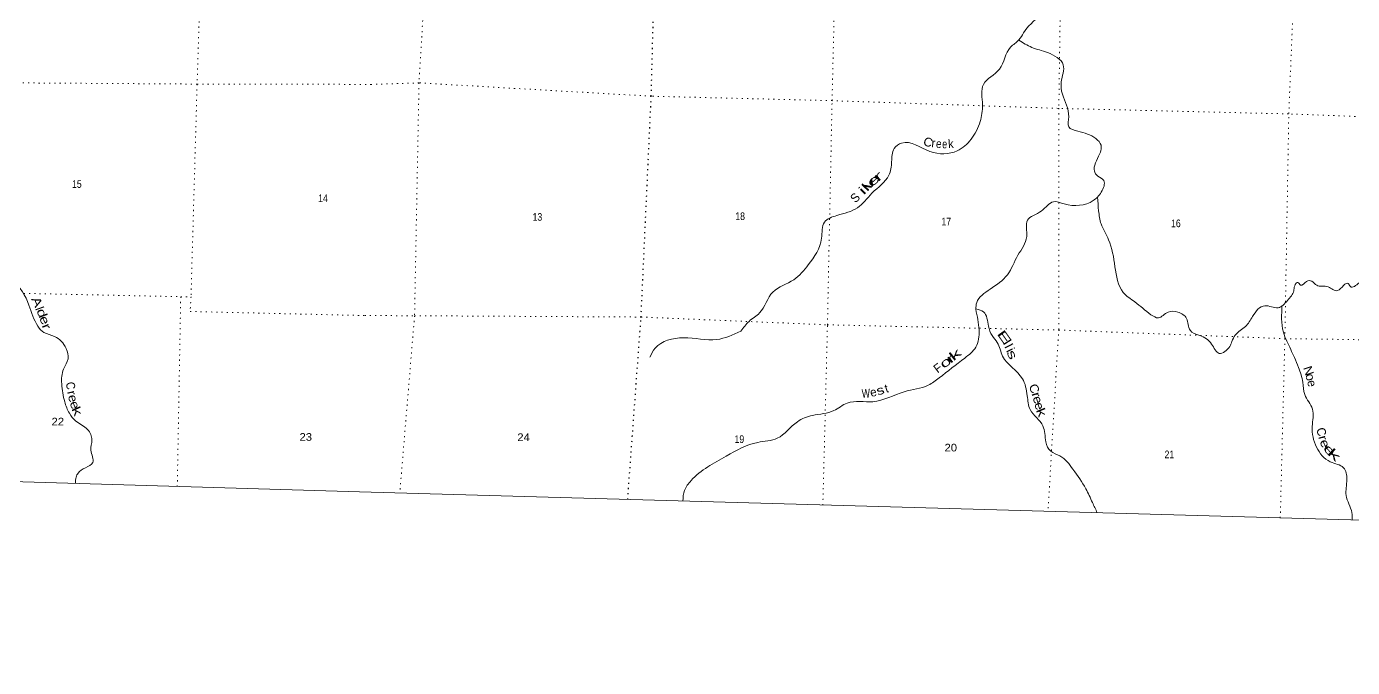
# Model space of a CAD drawing. Header units: feet. Extents: x -757852 to -501257, y -360805 to -170898.
# Drawn here: x -670765 to -640442, y -360805 to -346147 of the extents above; entities that cross this region are included whole.
import ezdxf
from ezdxf.enums import TextEntityAlignment as Align

# ---------------------------------------------------------------- set-up
doc = ezdxf.new("R2010")
doc.units = ezdxf.units.FT
doc.header["$LTSCALE"] = 80
doc.linetypes.add('DOTTED', pattern=[1.5, 0.3, -1.2])
for name, color, linetype, lineweight in [('39', 7, 'Continuous', 13), ('4', 7, 'Continuous', 13), ('41', 7, 'Continuous', 13), ('6', 7, 'DOTTED', 25), ('7', 7, 'DOTTED', 13)]:
    doc.layers.add(name, color=color, linetype=linetype, lineweight=lineweight)

msp = doc.modelspace()

# ---------------------------------------------------------------- linework, layer by layer
at = {"layer": '39'}
for points in [[(-655581.36, -335298.16), (-655083.54, -335506.85), (-654896.32, -335584.48), (-654447.07, -335460.97), (-654274.72, -335560.55), (-654398.24, -335711.74), (-654659.02, -336001.64), (-654562.1, -336195.51), (-654148.43, -336247.89), (-653686.97, -336386.13), (-652575.35, -336887.33), (-652091.74, -336893.51), (-651556.62, -336863.01), (-651298.95, -336874.61), (-651159.25, -336721.89), (-651097.25, -336406.03), (-650926.25, -336218.03), (-650594.18, -336169.49), (-650265.04, -336283.73), (-650074.43, -336777.93), (-650085.59, -337410.97), (-650102.61, -337573.33), (-649944.91, -337624.22), (-649907.73, -337794.21), (-649893.82, -337933.36), (-649508.89, -338135.7), (-649093.88, -338077.53), (-648826.38, -338097.47), (-648839.63, -338267.98), (-648962.23, -338654.45), (-648979.92, -338971.62), (-648856.03, -339140.14), (-648581.87, -339272.87), (-648376.56, -339415.63), (-648354.4, -339681.69), (-648295.81, -339942.8), (-648078.29, -340480.02), (-648104.95, -341026.14), (-648089.75, -341189.45), (-647975.31, -341204.88), (-647550.73, -340964.03), (-647116.92, -340751.59), (-646911.67, -340896.37), (-646940.9, -341261.45), (-647019.14, -341381.8), (-647296.46, -341486.24), (-647347.3, -341699.89), (-647199.6, -341881.17), (-646959.44, -342137.56), (-647036.21, -342475.11), (-647212.03, -342821.81), (-647138.18, -342978.8), (-646929.88, -343155.84), (-646956.61, -343305.85), (-646885.02, -343470.82), (-646822.15, -343856.71), (-647171.37, -343872.58), (-647647.16, -343941.02), (-647641.55, -344087.96), (-647489.09, -344377.96), (-647476.2, -344551.26), (-647535.58, -344847.1), (-647564.26, -345326.8), (-647502.31, -345477.42), (-647442.19, -345688.3), (-647583.35, -345889.23), (-647966.5, -346292.16), (-648070.18, -346453.99), (-648260.6, -346617.28), (-648517.83, -347122.44), (-648881.21, -347471.66), (-648903.41, -347937.48), (-648957.36, -348319.94), (-649165.22, -348726.01), (-649479.59, -348988.2), (-650104.97, -349003.98), (-650752.27, -348812.02), (-650923.39, -348937.68), (-650980.88, -349237.59), (-651044.71, -349547.37), (-651430.12, -349958.27), (-651762.79, -350292.31), (-652233.76, -350467.46), (-652514.62, -350622.06), (-652584.25, -350989.98), (-652886.83, -351594.33), (-653217.74, -351936.47), (-653695.97, -352217.97), (-654000.81, -352697.6), (-654242.49, -352889.54), (-654426.74, -353115.35)], [(-648072.22, -346459.87), (-647776.99, -346623.47), (-647417.76, -346742.61), (-647055.35, -347022.71), (-647103.62, -347417.39), (-647075.79, -347695.68), (-646932.23, -348212.63), (-646929.05, -348439.93), (-646724.54, -348542.46), (-646312.33, -348709.41), (-646191.98, -348861.74), (-646252.09, -349115.33), (-646328.19, -349497.13), (-646265.81, -349567.33), (-646131.85, -349669.79), (-646188.23, -349933.54), (-646373.58, -350129.16), (-647033.02, -350204.26), (-647279.4, -350152.78), (-647558, -350365.75), (-647874.87, -350577.61), (-647892.26, -350951.08), (-648092.62, -351375.47), (-648334.11, -351826.8), (-648729.03, -352152.98), (-649034.73, -352461.67), (-649057.49, -352613.81)], [(-646270.41, -350048.25), (-646247.67, -350364.09), (-646190.17, -350661.35), (-646019.77, -351024.27), (-645873.16, -351639.83), (-645683.47, -352230.52), (-645417.86, -352445.43), (-645049.78, -352737.76), (-644880.6, -352809.09), (-644660.89, -352676.81), (-644435.2, -352679.43), (-644235.93, -352822.02), (-644155.48, -353093.82), (-643935.28, -353210.89), (-643663.14, -353409.91), (-643490.18, -353622.1), (-643249.47, -353462.29), (-643199.8, -353353.16), (-643122.72, -353204.63), (-642888.91, -353006.42), (-642726.7, -352775.94), (-642445.1, -352530.88), (-642144.16, -352577.94), (-641929.46, -352411.34), (-641785.79, -352194.39), (-641764.01, -352074.39), (-641689.12, -351998.18), (-641628.46, -352058.27), (-641490.9, -351975.86), (-641373.84, -351971.26), (-641259.77, -352065.1), (-640996.79, -352100.98), (-640783.67, -352185.67), (-640538.81, -352021.97), (-640490.6, -352093.76), (-640292.43, -352007.1), (-640108.12, -351845.63), (-639738.16, -351611.21), (-639507.58, -351585.83), (-639330.65, -351800.14), (-639222.38, -351885.77), (-638830.32, -351985.77), (-638626.53, -351979.7), (-638621.89, -352158.79), (-638600.47, -352316.25), (-638449.05, -352441.35), (-638110.14, -352632.28), (-637852.59, -352780.61), (-637447.28, -352710.09), (-637103.37, -352802.65), (-636875.6, -352936.02), (-636480.54, -353468.41), (-636217.86, -353447.99), (-635509.18, -353277.83), (-634961.18, -353088.86), (-634615.02, -353107.09), (-634363.32, -353448.27), (-634326.38, -354024.41), (-634334.8, -354235.28), (-634197.91, -354307.67), (-634064.43, -354492.56), (-633938.34, -354721.47), (-633570.07, -355007.76), (-633277.24, -355255.65), (-632894.26, -355787.68), (-632539.18, -356242.49), (-631985.92, -356676.99), (-631719.4, -356861.77), (-631556.47, -356833.94)], [(-672169.69, -351097.66), (-672122.25, -351320.35), (-672040.43, -351536.03), (-671818.89, -351784.12), (-671414.04, -351822.57), (-671082.61, -351961.36), (-670709.73, -352517.76), (-670505.51, -353002.65), (-670367.05, -353141.62), (-670122.63, -353233.52), (-669859.73, -353509.01), (-669814.73, -353745.7), (-669918.4, -353979.89), (-669960.95, -354318.51), (-669891.13, -354728.93), (-669784.61, -354991.62), (-669635.4, -355173.15), (-669369.78, -355360.23), (-669268.74, -355604.66), (-669293.96, -355837.2), (-669250.32, -356118.1), (-669416.75, -356235.74), (-669587.37, -356359.28), (-669632.38, -356450.43), (-669645.39, -356596.44)], [(-649057.49, -352613.81), (-648981.32, -353092.59), (-649055.58, -353480.47), (-649309.04, -353728.37), (-649891.27, -354181.74), (-650142.29, -354349.29), (-650693.15, -354499.97), (-651409.58, -354726.2), (-651995.11, -354757.23), (-652302.77, -354931.15), (-652789.85, -355039.47), (-653136.93, -355184.08), (-653595.94, -355562.66), (-654042.26, -355656.1), (-654761.38, -355970.72), (-655568.56, -356530.07), (-655718.51, -356754.88), (-655754.66, -356998.51)], [(-649054.26, -352606.46), (-648879.83, -352671.32), (-648766.73, -352996.36), (-648682.69, -353215.98), (-648564.53, -353374.28), (-648442.95, -353685.49), (-647990.95, -354201.46), (-647879.74, -354588.77), (-647810.83, -354908.49), (-647521.72, -355278.91), (-647452.27, -355646.9), (-647343.75, -355857.2), (-647131.36, -355965.99), (-646834.26, -356272.31), (-646539.41, -356719.31), (-646389.63, -357031.35), (-646279.08, -357266.2)], [(-642054.93, -352525.54), (-642021.97, -353134.47), (-641943.66, -353343.88), (-641769.47, -353714.94), (-641679.69, -353944.79), (-641577.09, -354283.59), (-641533.14, -354562.36), (-641355.78, -354895.32), (-641363.77, -355291.19), (-641265.32, -355766.6), (-640948.93, -356101.64), (-640646.64, -356237.2), (-640570.1, -356504.86), (-640587.25, -356870.3), (-640456.02, -357262.22), (-640448.08, -357432.5)], [(-654426.74, -353115.35), (-654980.77, -353304.14), (-655743.54, -353263.6), (-656389.85, -353503.96), (-656511.05, -353711.52)]]:
    msp.add_spline(points, degree=3, dxfattribs=at)
at = {"layer": '4'}
msp.add_lwpolyline([(-751809.62, -170897.83), (-720494.9, -171910.43), (-689178.81, -172879.95), (-657861.41, -173806.4), (-626542.79, -174689.77), (-595222.97, -175530.05), (-563902.02, -176327.26), (-532580.01, -177081.38), (-501256.99, -177792.41), (-505285.46, -360804.74), (-536860.21, -360087.99), (-568433.95, -359327.81), (-600006.62, -358524.19), (-631578.15, -357677.16), (-663148.48, -356786.69), (-694717.56, -355852.8), (-726285.32, -354875.48), (-757851.71, -353854.74)], close=True, dxfattribs=at)
msp.add_lwpolyline([(-751809.62, -170897.83), (-720494.9, -171910.43), (-689178.81, -172879.95), (-657861.41, -173806.4), (-626542.79, -174689.77), (-595222.97, -175530.05), (-563902.02, -176327.26), (-532580.01, -177081.38), (-501256.99, -177792.41), (-505285.46, -360804.74), (-536860.21, -360087.99), (-568433.95, -359327.81), (-600006.62, -358524.19), (-631578.15, -357677.16), (-663148.48, -356786.69), (-694717.56, -355852.8), (-726285.32, -354875.48), (-757851.71, -353854.74)], close=True, dxfattribs=at)
at = {"layer": '6'}
msp.add_lwpolyline([(-657016.43, -356963.04), (-656710.88, -352790.78), (-656478.93, -347740.74), (-656345.98, -342764.2), (-656247.63, -333815.54)], dxfattribs=at)
at = {"layer": '7'}
msp.add_line((-667238.46, -352325.53), (-667317.47, -356665.85), dxfattribs=at)
for points in [[(-662879.28, -347469.83), (-666864.15, -347463.48), (-671751.62, -347429.65), (-671751.35, -346896.66), (-671732.06, -342468.32), (-671739.66, -341667.59), (-671622.55, -333330.21)], [(-666638, -333475.6), (-666702.06, -342311.38), (-666864.15, -347463.48), (-667003.37, -352328.65), (-667023.71, -352663.93), (-663032.03, -352756.47)], [(-661309.6, -333757.09), (-661491.92, -342417.76), (-661789.42, -347435.71), (-661890.63, -352761.04), (-662229.38, -356813.22)], [(-646741.21, -334087.19), (-647079.78, -342648.76), (-647157.93, -348010.95), (-647158.26, -353067.81), (-647405.55, -357228.67)], [(-642093.24, -357385.39), (-641988.21, -353284.26), (-641898.53, -348139.55), (-641681.66, -342789.48), (-641490, -335649.03), (-641451.06, -334198.59)], [(-652553.78, -357090.36), (-652448.79, -352968.45), (-652343.54, -347842.3), (-652219.07, -342680.53), (-652102.75, -334698.23)], [(-631325.41, -348492.45), (-631521.63, -348489.08), (-636659.45, -348339.93), (-641908.78, -348145.28), (-647176.3, -348018.46), (-652343.54, -347842.3), (-656478.93, -347740.74), (-661789.42, -347435.71), (-662879.28, -347469.83)], [(-688066.51, -351789.34), (-683149.58, -351976.93), (-677834.86, -352039.83), (-672505.45, -352213.8), (-667238.46, -352325.53), (-667003.37, -352328.65)], [(-663032.03, -352756.47), (-661890.63, -352761.04), (-656710.88, -352790.78), (-652448.79, -352968.45), (-647156.86, -353087.95), (-641988.21, -353284.26), (-636825.92, -353357.72), (-631585.13, -353634.56), (-631467.22, -353646.1)]]:
    msp.add_lwpolyline(points, dxfattribs=at)

# ---------------------------------------------------------------- texts
at = {"layer": '41'}
for s, rotation, width, p in [('C', 341.932, 1.05, (-650179.15, -348883.59)), ('e', 354.298, 0.85, (-649910.42, -348925.26)), ('e', 358.543, 0.75, (-649769.57, -348932.5)), ('k', 4.087, 0.95, (-649620.54, -348925.35)), ('v', 44.416, 2.2, (-651423.99, -349813.16)), ('e', 41.587, 1.9, (-651334.45, -349739.67)), ('r', 41.587, 2.1, (-651224.86, -349646.07)), ('i', 46.416, 1.85, (-651580.67, -349970.67)), ('l', 46.416, 1.8, (-651508.89, -349895.99)), ('A', 294.026, 1.3, (-670612.87, -352485.21)), ('d', 290.018, 1.4, (-670504.27, -352735.84)), ('e', 294.382, 1.3, (-670441.25, -352901.17)), ('r', 291.921, 1.4, (-670397.81, -353041.19)), ('E', 305.463, 1.8, (-648489.83, -353305.42)), ('k', 38.407, 2, (-649467.99, -353724.98)), ('l', 302.404, 1.3, (-648420.38, -353417.78)), ('l', 297.724, 1.15, (-648391.19, -353497.92)), ('i', 296.216, 1.15, (-648353.86, -353586.44)), ('s', 294.983, 1.55, (-648314.1, -353690.58)), ('o', 37.407, 1.7, (-649691.28, -353903.76)), ('r', 38.407, 1.95, (-649570.62, -353810.11)), ('N', 287.976, 1.1, (-641540.68, -354049.22)), ('o', 285.718, 1.1, (-641501.68, -354189.79)), ('C', 278.986, 0.9, (-669854.1, -354377.05)), ('W', 3.375, 0.75, (-651564.05, -354634.74)), ('s', 17.49, 1.35, (-651213.04, -354559.1)), ('C', 290.323, 1.1, (-647812.12, -354461.31)), ('r', 283.703, 1.15, (-669824.45, -354547.89)), ('e', 287.447, 1.15, (-669796.49, -354679.01)), ('e', 290.58, 1.2, (-669751.25, -354835.73)), ('r', 287.865, 1.3, (-647766.62, -354596.65)), ('e', 287.462, 1.15, (-647733.9, -354712.23)), ('e', 288.416, 1.15, (-647696.46, -354855.38)), ('k', 294.082, 1.5, (-669701.46, -354981.08)), ('k', 291.775, 1.4, (-647647.69, -355006.8)), ('r', 285.721, 1.2, (-641210.84, -355580.32)), ('e', 292.167, 1.25, (-641163.73, -355720.11)), ('e', 310.476, 1.85, (-641041.11, -355900.78)), ('k', 317.725, 2.15, (-640928.91, -356012.54))]:
    msp.add_text(s, height=200, rotation=rotation, dxfattribs=dict(at, width=width)).set_placement(p, align=Align.CENTER)
for s, rotation, p in [('r', 354.298, (-650034.13, -348907.22)), ('S', 45.149, (-651746.17, -350131.93)), ('l', 290.018, (-670561.49, -352627.24)), ('F', 37.407, (-649863.93, -354034.94)), ('e', 11.937, (-651380.22, -354604.35)), ('t', 17.49, (-651069.96, -354516.73)), ('e', 281.79, (-641465.65, -354328.12)), ('C', 284.306, (-641248.14, -355440.45))]:
    msp.add_text(s, height=200, rotation=rotation, dxfattribs=at).set_placement(p, align=Align.CENTER)
at = {"layer": '7'}
for s, width, p in [('15', 0.85, (-669724.81, -349836.13)), ('14', 0.85, (-664095.6, -350161.34)), ('13', 0.85, (-659192.74, -350588.52)), ('18', 0.85, (-654555.86, -350572.13)), ('17', 0.85, (-649842.56, -350694.72)), ('16', 0.85, (-644591.85, -350735.3)), ('22', 1.1, (-670192.88, -355268.7)), ('23', 1.1, (-664522.07, -355620.15)), ('24', 1.1, (-659541.25, -355627.09)), ('19', 0.85, (-654573.59, -355670.7)), ('20', 1.1, (-649771.73, -355864.25)), ('21', 0.85, (-644739.33, -356019.47))]:
    msp.add_text(s, height=175, dxfattribs=dict(at, width=width)).set_placement(p)

doc.saveas('drawing.dxf')
